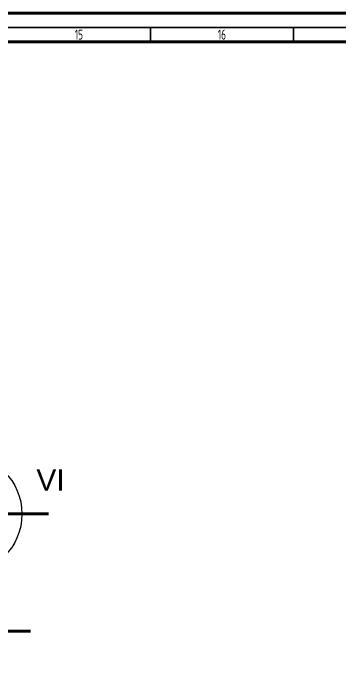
# Model space of a CAD drawing. Header units: millimetres. Extents: x -253 to 12701, y 1223 to 2077.
# Drawn here: x 448.1 to 562.6, y 1845.5 to 2076.8 of the extents above; entities that cross this region are included whole.
import ezdxf

# ---------------------------------------------------------------- set-up
doc = ezdxf.new("R2010")
doc.units = ezdxf.units.MM
doc.linetypes.add('ACAD_ISO02W100', pattern=[15, 12, -3])
doc.linetypes.add('CENTER', pattern=[50.8, 31.75, -6.35, 6.35, -6.35])
for name, color, linetype, lineweight in [('0.7mm', 7, 'Continuous', 70), ('Chu', 241, 'Continuous', 35), ('Net 0.35', 20, 'Continuous', 35), ('Net 0.7', 7, 'Continuous', 70), ('Net Duc', 7, 'ACAD_ISO02W100', 70), ('NET MANH', 10, 'Continuous', 25)]:
    doc.layers.add(name, color=color, linetype=linetype, lineweight=lineweight)
doc.styles.add('SLDTEXTSTYLE1', font='TXT', dxfattribs={"width": 0.7})
doc.styles.get("Standard").update_dxf_attribs({"font": 'arial.ttf'})

msp = doc.modelspace()

# ---------------------------------------------------------------- linework, layer by layer
at = {"layer": 'Net 0.35', "linetype": 'Continuous', "lineweight": 35}
for p, q in [((-238.43, 2071.76), (930.57, 2071.76)), ((496.07, 2071.76), (496.07, 2066.76)), ((546.07, 2071.76), (546.07, 2066.76))]:
    msp.add_line(p, q, dxfattribs=at)
at = {"layer": 'Net 0.7', "linetype": 'Continuous', "lineweight": 70}
msp.add_line((-233.43, 2066.76), (925.57, 2066.76), dxfattribs=at)
at = {"layer": 'Net 0.7'}
msp.add_lwpolyline([(-253.43, 1235.76), (935.57, 1235.76), (935.57, 2076.76), (-253.43, 2076.76)], close=True, dxfattribs=at)
at = {"layer": 'Net Duc', "linetype": 'CENTER'}
for p, q in [((460.47, 1901.48), (382.38, 1901.48)), ((454.17, 1860.42), (413.64, 1860.36))]:
    msp.add_line(p, q, dxfattribs=at)
at = {"layer": 'NET MANH'}
msp.add_circle((430.23, 1901.42), 20.9, dxfattribs=at)

# ---------------------------------------------------------------- texts
at = {"layer": '0.7mm', "insert": (448.69, 1917.08), "char_height": 7.5, "attachment_point": 1}
msp.add_mtext_dynamic_manual_height_columns('\\pxi-3,l4,t4;VI', width=79.0274, gutter_width=17.5, heights=[0], dxfattribs=at)
at = {"layer": 'Chu', "char_height": 3.5, "attachment_point": 5, "style": 'SLDTEXTSTYLE1'}
for s, insert in [('{\\fTCVN 7284|b0|i0|c0|p34;15}', (471.07, 2069.26)), ('{\\fTCVN 7284|b0|i0|c0|p34;16}', (521.07, 2069.26))]:
    msp.add_mtext(s, dxfattribs=dict(at, insert=insert))

doc.saveas('drawing.dxf')
